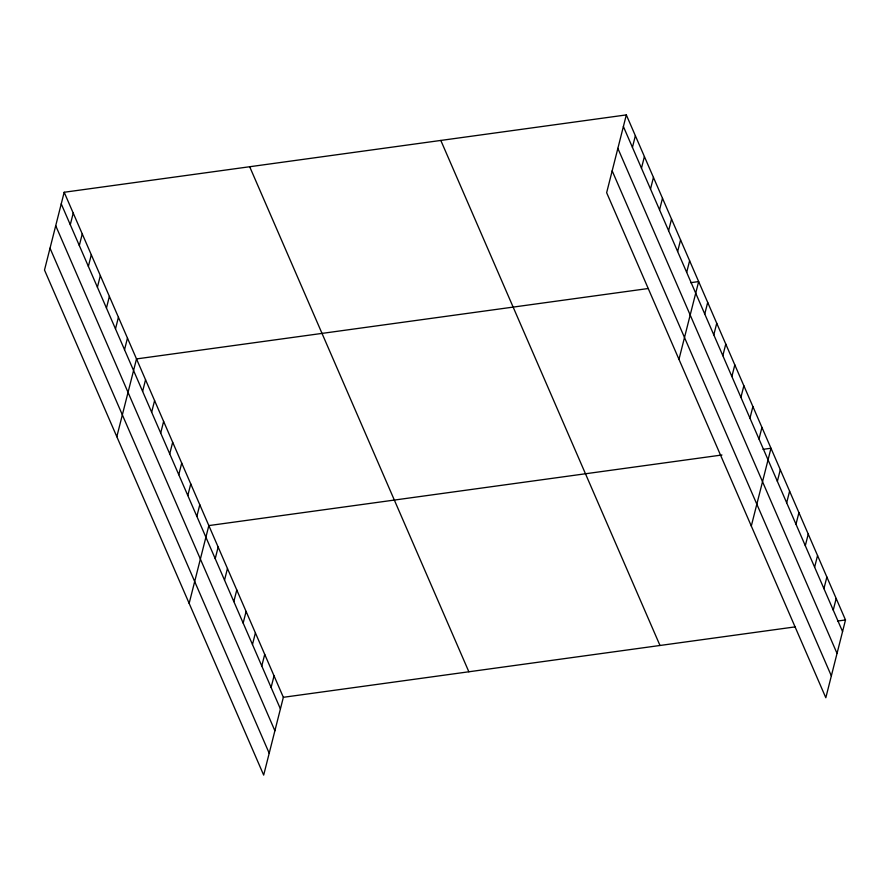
<?xml version="1.0" encoding="UTF-8"?>
<svg xmlns="http://www.w3.org/2000/svg" width="890" height="890" viewBox="0 0 890 890"><rect width="100%" height="100%" fill="white"/><g stroke="black" fill="none" stroke-linecap="round" stroke-linejoin="round"><path stroke-width="1.33" d="M64.18 192.262L44.5 270.037L263.674 775.09L283.354 697.304L64.18 192.262L626.326 114.91L845.5 619.963L825.82 697.738L606.646 192.696L626.326 114.91M70.288 224.703L73.225 213.099M79.321 245.54L82.258 233.925M88.366 266.377L91.303 254.763M97.411 287.203L100.348 275.6M106.444 308.04L109.381 296.426M115.489 328.877L118.426 317.263M124.533 349.703L127.47 338.1M116.824 436.701L136.504 358.926L648.298 288.505M142.611 391.378L145.548 379.763M151.656 412.204L154.593 400.6M160.69 433.041L163.627 421.426M169.734 453.867L172.671 442.263M178.779 474.704L181.716 463.089M187.812 495.541L190.749 483.926M196.857 516.367L199.794 504.764M189.158 603.364L208.839 525.59L721.957 454.99M215.213 558.664L218.15 547.061M224.525 580.135L227.462 568.521M233.836 601.596L236.773 589.992M243.159 623.067L246.096 611.452M252.471 644.527L255.408 632.912M261.782 665.987L264.719 654.384M271.105 687.458L274.042 675.844M632.434 147.362L635.371 135.747M641.468 168.188L644.404 156.584M650.512 189.025L653.449 177.41M659.557 209.862L662.494 198.248M668.59 230.688L671.527 219.085M677.635 251.525L680.572 239.911M686.68 272.362L689.616 260.748M678.97 359.36L698.65 281.585L690.707 282.675M704.758 314.025L707.695 302.411M713.802 334.851L716.739 323.248M722.836 355.689L725.773 344.074M731.88 376.526L734.817 364.911M740.925 397.352L743.862 385.748M749.959 418.189L752.895 406.574M759.003 439.026L761.94 427.411M751.305 526.023L770.985 448.249L763.03 449.339M777.359 481.323L780.296 469.709M786.671 502.783L789.608 491.169M795.983 524.243L798.931 512.64M805.305 545.715L808.242 534.1M814.617 567.175L817.554 555.571M823.929 588.646L826.866 577.031M833.251 610.106L836.188 598.492M283.354 697.304L795.148 626.883M837.546 621.053L845.5 619.963M623.389 126.525L842.563 631.566M617.86 148.363L837.034 653.405M612.175 170.858L831.349 675.899M440.817 140.442L659.991 645.484M249.69 166.742L468.863 671.783M61.243 203.877L280.417 708.918M55.714 225.704L274.888 730.757M50.029 248.21L269.203 753.252"/></g></svg>
